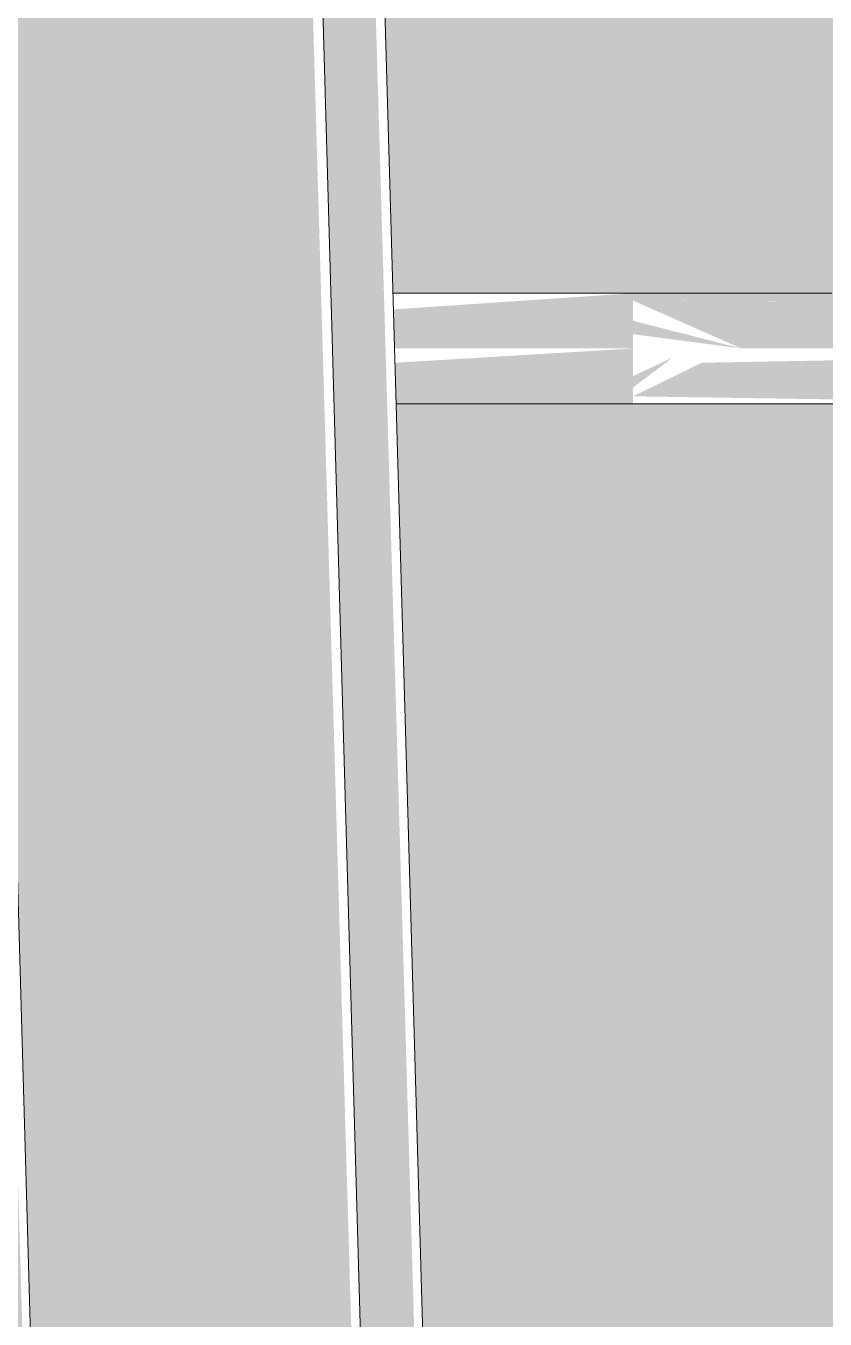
# Model space of a CAD drawing. Header units: inches. Extents: x -54880 to -186, y -132 to 853.
# Drawn here: x -16831.08 to -16827.46, y 220.61 to 226.46 of the extents above; entities that cross this region are included whole.
import ezdxf

# ---------------------------------------------------------------- set-up
doc = ezdxf.new("R2010")
doc.units = ezdxf.units.IN
doc.header["$MEASUREMENT"] = 0
doc.layers.add('Q-SPCQ', color=91, linetype='Continuous', lineweight=9)

# ---------------------------------------------------------------- blocks, each defined once
blk = doc.blocks.new('Basketball_Backstop-Performance_Sports_Systems-3103-Ceiling_Hung - 27_-0_ to 27_-11 7_8_-706978-Section 1')
at = {"layer": 'Q-SPCQ'}
h = blk.add_hatch(color=256, dxfattribs=at)
h.paths.add_polyline_path([(21241.5705, 116), (21242.4278, 116), (21242.4082, 119.7832), (21239.1153, 119.7504), (21239.1153, 116), (21240.7716, 116)], flags=0)
h.paths.add_polyline_path([(21242.4278, 120.2165), (21242.3617, 128.75), (21239.1153, 128.75), (21239.1237, 128.3125), (21239.8028, 128.3125), (21239.8028, 128.125), (21239.1153, 128.125), (21239.1182, 120.2045), (21240.1031, 120.2326), (21241.3328, 120.2418), (21242.4059, 120.217)], flags=0)
h.paths.add_polyline_path([(21241.9379, 120), (21242.4278, 120.125), (21242.406, 120.2069), (21242.0843, 120.0647)], flags=0)
h.paths.add_polyline_path([(21242.4278, 119.8232), (21242.4074, 119.938), (21242.1172, 119.9353), (21242.408, 119.8304)], flags=0)
h.paths.add_polyline_path([(21239.2282, 129.25), (21242.4278, 129.25), (21242.4278, 135.471), (21239.1153, 135.4379), (21239.1248, 129.875), (21239.8028, 129.875), (21239.8028, 129.6875), (21239.1153, 129.6875), (21239.1244, 129.25)], flags=0)
h.paths.add_polyline_path([(21242.4278, 135.904), (21242.4278, 152.5426), (21241.6422, 152.5426), (21241.3328, 161.7875), (21240.5511, 161.7526), (21239.1153, 161.7504), (21239.1289, 135.8915), (21240.1682, 135.9248), (21241.3328, 135.9293), (21242.3246, 135.9064)], flags=0)
h.paths.add_polyline_path([(21241.9379, 135.6875), (21242.4278, 135.8125), (21242.4278, 135.904), (21242.0843, 135.7522)], flags=0)
h.paths.add_polyline_path([(21242.4278, 135.5107), (21242.4278, 135.6228), (21242.1172, 135.6228), (21242.3265, 135.5473)], flags=0)
h.paths.add_polyline_path([(21239.472, 162.1873), (21241.365, 162.2483), (21239.5591, 224.125), (21239.1153, 224.125), (21239.1468, 162.2031), (21239.3464, 162.1934)], flags=0)
h.paths.add_polyline_path([(21242.4278, 187.1862), (21242.4278, 224.75), (21241.355, 224.75), (21242.3767, 188.9759)], flags=0)
h.paths.add_polyline_path([(21239.4699, 224.3125), (21239.5925, 224.3125), (21239.5591, 224.75), (21239.1153, 224.75), (21239.1892, 224.3125), (21239.4449, 224.3125)], flags=0)
h.paths.add_polyline_path([(21239.5591, 225.25), (21239.5657, 225.25), (21239.4699, 225.6875), (21239.1153, 225.6875), (21239.1899, 225.25), (21239.4699, 225.25)], flags=0)
h.paths.add_polyline_path([(21241.5705, 225.25), (21242.4278, 225.25), (21242.4278, 281.375), (21240.2938, 281.375), (21240.2938, 280.9375), (21239.8637, 280.9176), (21239.8325, 278.0621), (21241.3407, 225.25)], flags=0)
h.paths.add_polyline_path([(21239.5479, 225.875), (21239.1153, 240.5521), (21239.1903, 225.875), (21239.4699, 225.875)], flags=0)
h = blk.add_hatch(color=256, dxfattribs=at)
h.paths.add_polyline_path([(21242.4278, 116), (21245.7403, 116), (21245.7403, 119.125), (21245.0528, 119.125), (21245.0528, 119.3125), (21245.7403, 119.3125), (21245.7403, 119.75), (21242.4278, 119.75), (21242.4278, 118.6446)], flags=0)
h.paths.add_polyline_path([(21242.607, 120.25), (21245.7403, 120.25), (21245.7403, 120.6875), (21245.0528, 120.6875), (21245.0528, 120.875), (21245.7403, 120.875), (21245.7403, 128.7877), (21244.3359, 128.7524), (21242.4278, 128.75), (21242.4498, 120.25)], flags=0)
h.paths.add_polyline_path([(21242.4278, 129.2165), (21244.9186, 129.2207), (21245.7403, 129.208), (21245.7403, 134.8125), (21245.0528, 134.8125), (21245.0528, 135), (21245.7403, 135), (21245.7403, 135.4375), (21242.4278, 135.4375), (21242.4278, 129.2415)], flags=0)
h.paths.add_polyline_path([(21242.9177, 129), (21242.4278, 129.125), (21242.4955, 129.0558), (21242.607, 129.041)], flags=0)
h.paths.add_polyline_path([(21242.4278, 128.8232), (21242.607, 128.959), (21242.4278, 128.875)], flags=0)
h.paths.add_polyline_path([(21245.6274, 135.9375), (21245.7403, 135.9375), (21245.7403, 136.375), (21245.0528, 136.375), (21245.0528, 136.5625), (21245.7403, 136.5625), (21245.6582, 161.125), (21245.0528, 161.125), (21245.0528, 161.3125), (21245.7403, 161.3125), (21245.6587, 161.75), (21243.1543, 161.75), (21243.1615, 160.8434), (21243.1362, 152.5426), (21242.4278, 152.5426), (21242.4278, 135.9375), (21245.3364, 135.9375)], flags=0)
h.paths.add_polyline_path([(21243.2851, 162.25), (21245.7403, 162.25), (21245.6593, 162.6875), (21245.0528, 162.6875), (21245.0528, 162.875), (21245.7403, 162.875), (21245.7017, 224.7845), (21244.3359, 224.7524), (21242.4278, 224.75), (21242.4278, 187.1862), (21243.1615, 162.25)], flags=0)
h.paths.add_polyline_path([(21242.4278, 225.2165), (21245.1177, 225.2064), (21245.7403, 225.208), (21245.7403, 281.375), (21242.4278, 281.375), (21242.4278, 225.2415)], flags=0)
h.paths.add_polyline_path([(21242.9177, 225), (21242.4278, 225.125), (21242.4278, 225.0647), (21242.607, 225.041)], flags=0)
h.paths.add_polyline_path([(21242.4278, 224.8232), (21242.607, 224.959), (21242.4278, 224.875)], flags=0)
for points in [[(21243.1362, 152.5426), (21239.4278, 279.6875), (21238.9903, 279.6875), (21238.9903, 280.9176), (21237.9759, 280.9176), (21241.6422, 152.5426), (21242.607, 152.5426)], [(21243.1362, 152.5426), (21243.1615, 152.6332), (21243.1155, 163.1068), (21239.7096, 279.6875), (21239.5051, 279.6875), (21243.0331, 156.1546)], [(21243.7531, 225), (21246.2439, 225), (21246.0138, 225.2023), (21242.4278, 225.2165), (21242.9177, 225), (21243.5229, 225)], [(21245.2983, 224.7504), (21246.0905, 224.7984), (21246.2439, 225), (21242.7384, 224.9353), (21242.4278, 224.7835), (21244.5354, 224.7511)]]:
    blk.add_hatch(color=256, dxfattribs=at).paths.add_polyline_path(points, flags=0)
h = blk.add_hatch(color=256, dxfattribs=at)
h.paths.add_polyline_path([(21237.5528, 225), (21237.8653, 225.0686), (21237.8653, 225.25), (21237.5528, 225.1768), (21237.5528, 225.0647)], flags=0)
h.paths.add_polyline_path([(21242.4278, 225), (21242.4278, 225.25), (21241.3428, 225.1768), (21241.3479, 225)], flags=0)
h.paths.add_polyline_path([(21239.5729, 225), (21239.5657, 225.25), (21238.7403, 225.1642), (21238.7403, 225), (21239.4699, 225)], flags=0)
h.paths.add_polyline_path([(21238.5528, 225), (21238.5528, 225.25), (21238.3028, 225.1688), (21238.3028, 225)], flags=0)
h = blk.add_hatch(color=256, dxfattribs=at)
h.paths.add_polyline_path([(21237.5528, 224.75), (21237.8653, 224.8232), (21237.8653, 225), (21237.5528, 224.9353), (21237.5528, 224.7585)], flags=0)
h.paths.add_polyline_path([(21242.4278, 224.75), (21242.4278, 225), (21241.3497, 224.9353), (21241.355, 224.75)], flags=0)
h.paths.add_polyline_path([(21238.5528, 224.75), (21238.5528, 225), (21238.3028, 224.926), (21238.3028, 224.75)], flags=0)
h.paths.add_polyline_path([(21238.7403, 224.75), (21239.5779, 224.8232), (21239.5729, 225), (21238.7403, 224.9206), (21238.7403, 224.7564)], flags=0)
for p, q in [((21237.9759, 280.9176), (21241.6422, 152.5426)), ((21239.5051, 279.6875), (21243.1362, 152.5426)), ((21239.786, 279.6875), (21243.1377, 162.328)), ((21242.4278, 225.25), (21241.3407, 225.25)), ((21241.355, 224.75), (21242.4278, 224.75))]:
    blk.add_line(p, q, dxfattribs=at)
at = {"layer": 'Q-SPCQ', "flags": 128}
for points in [[(21243.3274, 225.25), (21243.1863, 225.25), (21243.0439, 225.25), (21242.9006, 225.25), (21242.7565, 225.25), (21242.6119, 225.25), (21242.4669, 225.25), (21242.4278, 225.25)], [(21242.4278, 224.75), (21242.5728, 224.75), (21242.7175, 224.75), (21242.8618, 224.75), (21243.0053, 224.75), (21243.148, 224.75), (21243.2895, 224.75), (21243.4296, 224.75)]]:
    blk.add_lwpolyline(points, dxfattribs=at)

msp = doc.modelspace()

# ---------------------------------------------------------------- block references
at = {"layer": 'Q-SPCQ'}
msp.add_blockref('Basketball_Backstop-Performance_Sports_Systems-3103-Ceiling_Hung - 27_-0_ to 27_-11 7_8_-706978-Section 1', (-38070.76169, 0), dxfattribs=at)

doc.saveas('drawing.dxf')
